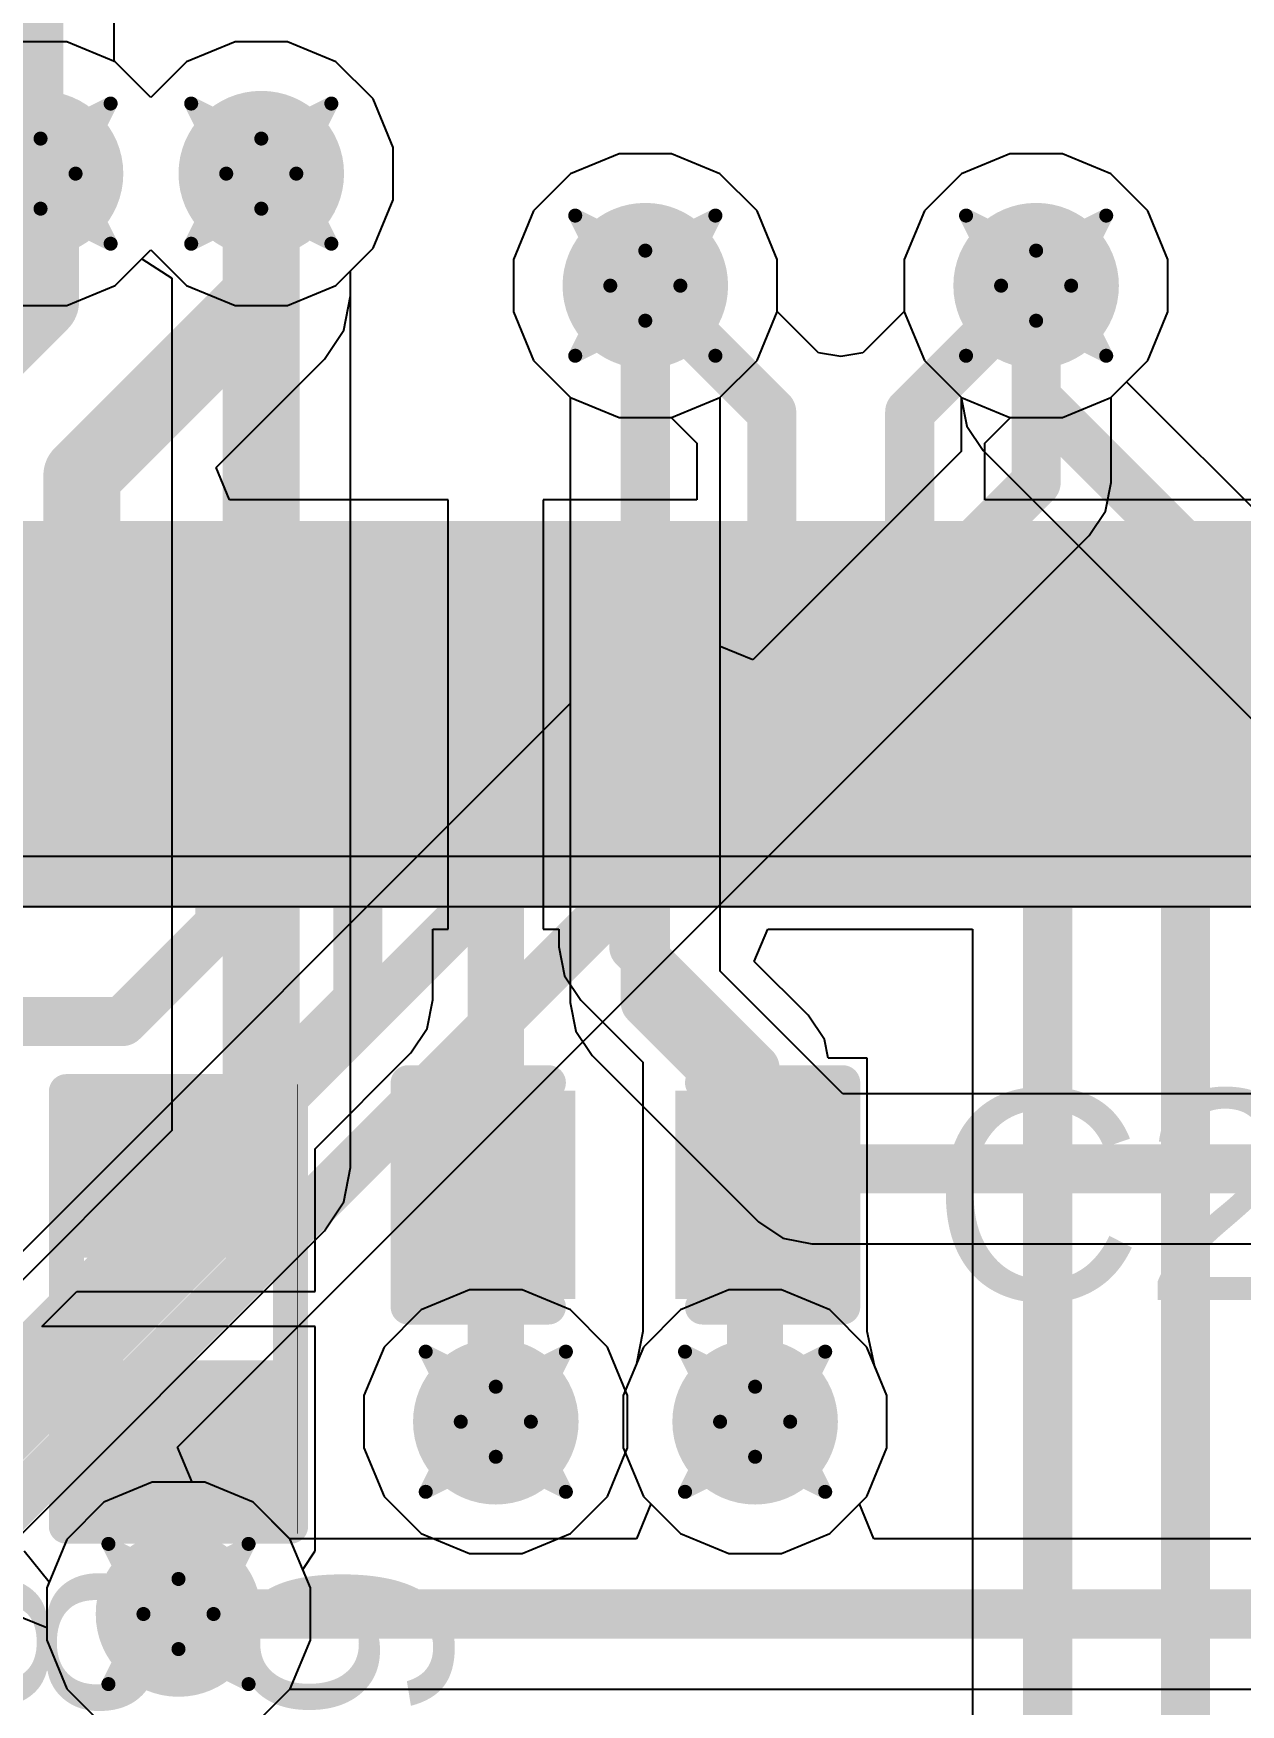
# Model space of a CAD drawing. Header units: inches. Extents: x -3 to 488, y -11 to 93.
# Drawn here: x 99.86 to 104.24, y 9.99 to 16.05 of the extents above; entities that cross this region are included whole.
import ezdxf

# ---------------------------------------------------------------- set-up
doc = ezdxf.new("R2010")
doc.units = ezdxf.units.IN
for name, color, linetype in [('Bottom Layer', 5, 'Continuous'), ('Drill Drawing', 1, 'Continuous'), ('Layer 1', 16, 'Continuous'), ('Layer 2', 76, 'Continuous'), ('Top Layer', 1, 'Continuous'), ('Top Overlay', 2, 'Continuous'), ('Top Paste', 8, 'Continuous'), ('Top Solder', 216, 'Continuous'), ('Via Holes', 16, 'Continuous')]:
    doc.layers.add(name, color=color, linetype=linetype)
doc.styles.add('Arial', font='', dxfattribs={"height": 0.2})
doc.styles.get('Arial').set_extended_font_data('Arial')

msp = doc.modelspace()

# ---------------------------------------------------------------- hatches: boundary and pattern name
at = {"layer": 'Bottom Layer'}
h = msp.add_hatch(color=5, dxfattribs=at)
edge = h.paths.add_edge_path()
edge.add_arc((99.8875, 15.5387), 0.3, 0, 360)
h = msp.add_hatch(color=5, dxfattribs=at)
edge = h.paths.add_edge_path()
edge.add_arc((100.6875, 15.5387), 0.3, 0, 360)
h = msp.add_hatch(color=5, dxfattribs=at)
edge = h.paths.add_edge_path()
edge.add_arc((102.0793, 15.1327), 0.3, 0, 360)
h = msp.add_hatch(color=5, dxfattribs=at)
edge = h.paths.add_edge_path()
edge.add_arc((103.4957, 15.1327), 0.3, 0, 360)
h = msp.add_hatch(color=5, dxfattribs=at)
edge = h.paths.add_edge_path()
edge.add_arc((101.5375, 11.0154), 0.3, 0, 360)
h = msp.add_hatch(color=5, dxfattribs=at)
edge = h.paths.add_edge_path()
edge.add_arc((102.4773, 11.0154), 0.3, 0, 360)
h = msp.add_hatch(color=5, dxfattribs=at)
edge = h.paths.add_edge_path()
edge.add_arc((100.3875, 10.3186), 0.3, 0, 360)
at = {"layer": 'Layer 1'}
h = msp.add_hatch(color=16, dxfattribs=at)
edge = h.paths.add_edge_path()
edge.add_arc((99.8875, 15.5387), 0.3, 0, 360)
h = msp.add_hatch(color=16, dxfattribs=at)
edge = h.paths.add_edge_path()
edge.add_arc((100.6875, 15.5387), 0.3, 0, 360)
h = msp.add_hatch(color=16, dxfattribs=at)
edge = h.paths.add_edge_path()
edge.add_arc((102.0793, 15.1327), 0.3, 0, 360)
h = msp.add_hatch(color=16, dxfattribs=at)
edge = h.paths.add_edge_path()
edge.add_arc((103.4957, 15.1327), 0.3, 0, 360)
h = msp.add_hatch(color=16, dxfattribs=at)
edge = h.paths.add_edge_path()
edge.add_arc((101.5375, 11.0154), 0.3, 0, 360)
h = msp.add_hatch(color=16, dxfattribs=at)
edge = h.paths.add_edge_path()
edge.add_arc((102.4773, 11.0154), 0.3, 0, 360)
h = msp.add_hatch(color=16, dxfattribs=at)
edge = h.paths.add_edge_path()
edge.add_arc((100.3875, 10.3186), 0.3, 0, 360)
at = {"layer": 'Layer 2'}
h = msp.add_hatch(color=76, dxfattribs=at)
edge = h.paths.add_edge_path()
edge.add_arc((99.8875, 15.5387), 0.3, 0, 360)
h = msp.add_hatch(color=76, dxfattribs=at)
edge = h.paths.add_edge_path()
edge.add_arc((100.6875, 15.5387), 0.3, 0, 360)
h = msp.add_hatch(color=76, dxfattribs=at)
edge = h.paths.add_edge_path()
edge.add_arc((102.0793, 15.1327), 0.3, 0, 360)
h = msp.add_hatch(color=76, dxfattribs=at)
edge = h.paths.add_edge_path()
edge.add_arc((103.4957, 15.1327), 0.3, 0, 360)
h = msp.add_hatch(color=76, dxfattribs=at)
edge = h.paths.add_edge_path()
edge.add_arc((101.5375, 11.0154), 0.3, 0, 360)
h = msp.add_hatch(color=76, dxfattribs=at)
edge = h.paths.add_edge_path()
edge.add_arc((102.4773, 11.0154), 0.3, 0, 360)
h = msp.add_hatch(color=76, dxfattribs=at)
edge = h.paths.add_edge_path()
edge.add_arc((100.3875, 10.3186), 0.3, 0, 360)
at = {"layer": 'Top Layer'}
h = msp.add_hatch(color=1, dxfattribs=at)
edge = h.paths.add_edge_path()
edge.add_arc((99.8875, 15.5387), 0.3, 0, 360)
h = msp.add_hatch(color=1, dxfattribs=at)
edge = h.paths.add_edge_path()
edge.add_arc((100.6875, 15.5387), 0.3, 0, 360)
h = msp.add_hatch(color=1, dxfattribs=at)
edge = h.paths.add_edge_path()
edge.add_arc((102.0793, 15.1327), 0.3, 0, 360)
h = msp.add_hatch(color=1, dxfattribs=at)
edge = h.paths.add_edge_path()
edge.add_arc((103.4957, 15.1327), 0.3, 0, 360)
for points in [[(99.8875, 12.9788), (99.8875, 14.1788), (100.1875, 14.1788), (100.1875, 12.9788)], [(100.3875, 12.9788), (100.3875, 14.1788), (100.6875, 14.1788), (100.6875, 12.9788)], [(100.8875, 12.9788), (100.8875, 14.1788), (101.1875, 14.1788), (101.1875, 12.9788)], [(101.3875, 12.9788), (101.3875, 14.1788), (101.6875, 14.1788), (101.6875, 12.9788)], [(101.8875, 12.9788), (101.8875, 14.1788), (102.1875, 14.1788), (102.1875, 12.9788)], [(102.3875, 12.9788), (102.3875, 14.1788), (102.6875, 14.1788), (102.6875, 12.9788)], [(102.8875, 12.9788), (102.8875, 14.1788), (103.1875, 14.1788), (103.1875, 12.9788)], [(103.3875, 12.9788), (103.3875, 14.1788), (103.6875, 14.1788), (103.6875, 12.9788)], [(103.8875, 12.9788), (103.8875, 14.1788), (104.1875, 14.1788), (104.1875, 12.9788)], [(100.705, 11.6656), (100.07, 11.6656), (100.07, 12.1228), (100.705, 12.1228)], [(101.3089, 11.5201), (101.3089, 12.1551), (101.7661, 12.1551), (101.7661, 11.5201)], [(102.2487, 11.5201), (102.2487, 12.1551), (102.7059, 12.1551), (102.7059, 11.5201)], [(100.705, 10.7258), (100.07, 10.7258), (100.07, 11.183), (100.705, 11.183)]]:
    msp.add_hatch(color=1, dxfattribs=at).paths.add_polyline_path(points)
h = msp.add_hatch(color=1, dxfattribs=at)
edge = h.paths.add_edge_path()
edge.add_arc((101.5375, 11.0154), 0.3, 0, 360)
h = msp.add_hatch(color=1, dxfattribs=at)
edge = h.paths.add_edge_path()
edge.add_arc((102.4773, 11.0154), 0.3, 0, 360)
h = msp.add_hatch(color=1, dxfattribs=at)
edge = h.paths.add_edge_path()
edge.add_arc((100.3875, 10.3186), 0.3, 0, 360)
at = {"layer": 'Top Paste'}
for points in [[(99.8875, 12.9788), (99.8875, 14.1788), (100.1875, 14.1788), (100.1875, 12.9788)], [(100.3875, 12.9788), (100.3875, 14.1788), (100.6875, 14.1788), (100.6875, 12.9788)], [(100.8875, 12.9788), (100.8875, 14.1788), (101.1875, 14.1788), (101.1875, 12.9788)], [(101.3875, 12.9788), (101.3875, 14.1788), (101.6875, 14.1788), (101.6875, 12.9788)], [(101.8875, 12.9788), (101.8875, 14.1788), (102.1875, 14.1788), (102.1875, 12.9788)], [(102.3875, 12.9788), (102.3875, 14.1788), (102.6875, 14.1788), (102.6875, 12.9788)], [(102.8875, 12.9788), (102.8875, 14.1788), (103.1875, 14.1788), (103.1875, 12.9788)], [(103.3875, 12.9788), (103.3875, 14.1788), (103.6875, 14.1788), (103.6875, 12.9788)], [(103.8875, 12.9788), (103.8875, 14.1788), (104.1875, 14.1788), (104.1875, 12.9788)], [(100.705, 11.6656), (100.07, 11.6656), (100.07, 12.1228), (100.705, 12.1228)], [(101.3089, 11.5201), (101.3089, 12.1551), (101.7661, 12.1551), (101.7661, 11.5201)], [(102.2487, 11.5201), (102.2487, 12.1551), (102.7059, 12.1551), (102.7059, 11.5201)], [(100.705, 10.7258), (100.07, 10.7258), (100.07, 11.183), (100.705, 11.183)]]:
    msp.add_hatch(color=8, dxfattribs=at).paths.add_polyline_path(points)
at = {"layer": 'Top Solder'}
for points in [[(99.7859, 12.8772), (99.7859, 14.2804), (100.2891, 14.2804), (100.2891, 12.8772)], [(100.2859, 12.8772), (100.2859, 14.2804), (100.7891, 14.2804), (100.7891, 12.8772)], [(100.7859, 12.8772), (100.7859, 14.2804), (101.2891, 14.2804), (101.2891, 12.8772)], [(101.2859, 12.8772), (101.2859, 14.2804), (101.7891, 14.2804), (101.7891, 12.8772)], [(101.7859, 12.8772), (101.7859, 14.2804), (102.2891, 14.2804), (102.2891, 12.8772)], [(102.2859, 12.8772), (102.2859, 14.2804), (102.7891, 14.2804), (102.7891, 12.8772)], [(102.7859, 12.8772), (102.7859, 14.2804), (103.2891, 14.2804), (103.2891, 12.8772)], [(103.2859, 12.8772), (103.2859, 14.2804), (103.7891, 14.2804), (103.7891, 12.8772)], [(103.7859, 12.8772), (103.7859, 14.2804), (104.2891, 14.2804), (104.2891, 12.8772)], [(100.76, 11.6106), (100.015, 11.6106), (100.015, 12.1778), (100.76, 12.1778)], [(101.2489, 11.4601), (101.2489, 12.2151), (101.8261, 12.2151), (101.8261, 11.4601)], [(102.1887, 11.4601), (102.1887, 12.2151), (102.7659, 12.2151), (102.7659, 11.4601)], [(100.76, 10.6708), (100.015, 10.6708), (100.015, 11.238), (100.76, 11.238)]]:
    msp.add_hatch(color=216, dxfattribs=at).paths.add_polyline_path(points)
at = {"layer": 'Via Holes'}
h = msp.add_hatch(color=7, dxfattribs=at)
edge = h.paths.add_edge_path()
edge.add_arc((99.8875, 15.5387), 0.15, 0, 360)
h = msp.add_hatch(color=7, dxfattribs=at)
edge = h.paths.add_edge_path()
edge.add_arc((100.6875, 15.5387), 0.15, 0, 360)
h = msp.add_hatch(color=7, dxfattribs=at)
edge = h.paths.add_edge_path()
edge.add_arc((102.0793, 15.1327), 0.15, 0, 360)
h = msp.add_hatch(color=7, dxfattribs=at)
edge = h.paths.add_edge_path()
edge.add_arc((103.4957, 15.1327), 0.15, 0, 360)
h = msp.add_hatch(color=7, dxfattribs=at)
edge = h.paths.add_edge_path()
edge.add_arc((101.5375, 11.0154), 0.15, 0, 360)
h = msp.add_hatch(color=7, dxfattribs=at)
edge = h.paths.add_edge_path()
edge.add_arc((102.4773, 11.0154), 0.15, 0, 360)
h = msp.add_hatch(color=7, dxfattribs=at)
edge = h.paths.add_edge_path()
edge.add_arc((100.3875, 10.3186), 0.15, 0, 360)

# ---------------------------------------------------------------- linework, layer by layer
at = {"layer": 'Bottom Layer'}
for p, q in [((99.9825, 16.0165), (99.7925, 16.0165)), ((100.1582, 15.9438), (99.9825, 16.0165)), ((100.5925, 16.0165), (100.4168, 15.9438)), ((100.7825, 16.0165), (100.5925, 16.0165)), ((100.9581, 15.9438), (100.7825, 16.0165)), ((100.2875, 15.8144), (100.1582, 15.9438)), ((100.4168, 15.9438), (100.2875, 15.8144)), ((101.0926, 15.8094), (100.9581, 15.9438)), ((101.1653, 15.6337), (101.0926, 15.8094)), ((101.1653, 15.4437), (101.1653, 15.6337)), ((101.9842, 15.6105), (101.8086, 15.5378)), ((102.1743, 15.6105), (101.9842, 15.6105)), ((102.3499, 15.5378), (102.1743, 15.6105)), ((103.4007, 15.6105), (103.2251, 15.5378)), ((103.5908, 15.6105), (103.4007, 15.6105)), ((103.7664, 15.5378), (103.5908, 15.6105)), ((101.8086, 15.5378), (101.6742, 15.4034)), ((102.4843, 15.4034), (102.3499, 15.5378)), ((103.2251, 15.5378), (103.0907, 15.4034)), ((103.9008, 15.4034), (103.7664, 15.5378)), ((101.0926, 15.2681), (101.1653, 15.4437)), ((101.6742, 15.4034), (101.6015, 15.2278)), ((102.5571, 15.2278), (102.4843, 15.4034)), ((103.0907, 15.4034), (103.0179, 15.2278)), ((103.9735, 15.2278), (103.9008, 15.4034)), ((101.0112, 15.1867), (101.0926, 15.2681)), ((100.1582, 15.1337), (100.2548, 15.2303)), ((100.2548, 15.2303), (100.3638, 15.1597)), ((101.6015, 15.2278), (101.6015, 15.0377)), ((102.5571, 15.0377), (102.5571, 15.2278)), ((103.0179, 15.2278), (103.0179, 15.0377)), ((103.9735, 15.0377), (103.9735, 15.2278)), ((100.3638, 15.1597), (100.3638, 12.0708)), ((101.0112, 11.9368), (101.0112, 15.1867)), ((99.9825, 15.0609), (100.1582, 15.1337)), ((99.7925, 15.0609), (99.9825, 15.0609)), ((101.6015, 15.0377), (101.6742, 14.8621)), ((102.4843, 14.8621), (102.5571, 15.0377)), ((103.0179, 15.0377), (103.0907, 14.8621)), ((103.9008, 14.8621), (103.9735, 15.0377)), ((101.6742, 14.8621), (101.8073, 14.7289)), ((102.3512, 14.7289), (102.4843, 14.8621)), ((103.0907, 14.8621), (103.2238, 14.7289)), ((103.8232, 14.7844), (103.9008, 14.8621)), ((106.4034, 12.2042), (103.8232, 14.7844)), ((101.8073, 14.7289), (101.8073, 12.5354)), ((102.3512, 12.6481), (102.3512, 14.7289)), ((103.2238, 14.7289), (103.2238, 14.7273)), ((103.2238, 14.7273), (103.2445, 14.6233)), ((103.2445, 14.6233), (103.3034, 14.5351)), ((103.3034, 14.5351), (105.311, 12.5274)), ((102.795, 12.2042), (102.3512, 12.6481)), ((101.8073, 12.5354), (101.828, 12.4314)), ((101.828, 12.4314), (101.887, 12.3432)), ((101.887, 12.3432), (102.4901, 11.74)), ((105.0029, 12.2042), (102.795, 12.2042)), ((100.3638, 12.0708), (99.2207, 10.9278)), ((100.9866, 11.8129), (101.0112, 11.9368)), ((100.9164, 11.7078), (100.9866, 11.8129)), ((99.2883, 10.0798), (100.9164, 11.7078)), ((102.4901, 11.74), (102.5783, 11.6811)), ((102.5783, 11.6811), (102.6824, 11.6604)), ((102.6824, 11.6604), (105.0029, 11.6604)), ((102.3823, 11.4932), (102.2066, 11.4205)), ((102.5723, 11.4932), (102.3823, 11.4932)), ((102.748, 11.4205), (102.5723, 11.4932)), ((102.2066, 11.4205), (102.0722, 11.2861)), ((102.8824, 11.2861), (102.748, 11.4205)), ((102.0722, 11.2861), (101.9995, 11.1105)), ((102.9551, 11.1105), (102.8824, 11.2861)), ((101.9995, 11.1105), (101.9995, 10.9204)), ((102.9551, 10.9204), (102.9551, 11.1105)), ((101.9995, 10.9204), (102.0722, 10.7448)), ((102.8824, 10.7448), (102.9551, 10.9204)), ((100.2925, 10.7964), (100.1168, 10.7237)), ((100.4825, 10.7964), (100.2925, 10.7964)), ((100.6582, 10.7237), (100.4825, 10.7964)), ((100.1168, 10.7237), (99.9824, 10.5892)), ((100.7926, 10.5892), (100.6582, 10.7237)), ((102.0722, 10.7448), (102.2066, 10.6104)), ((102.748, 10.6104), (102.8824, 10.7448)), ((102.2066, 10.6104), (102.3823, 10.5376)), ((102.5723, 10.5376), (102.748, 10.6104)), ((99.9824, 10.5892), (99.9097, 10.4136)), ((100.8653, 10.4136), (100.7926, 10.5892)), ((102.3823, 10.5376), (102.5723, 10.5376)), ((99.9097, 10.4136), (99.9097, 10.2236)), ((100.8653, 10.2236), (100.8653, 10.4136)), ((99.9097, 10.2236), (99.9824, 10.0479)), ((100.7926, 10.0479), (100.8653, 10.2236)), ((99.9824, 10.0479), (100.1168, 9.9135)), ((100.6582, 9.9135), (100.7926, 10.0479))]:
    msp.add_line(p, q, dxfattribs=at)
for points, const_width in [([(100.6875, 11.9368), (100.6875, 15.5387)], 0.2794), ([(102.0793, 12.5354), (102.0793, 15.1327)], 0.1778), ([(103.4957, 14.7273), (103.4957, 15.1327)], 0.1778), ([(103.4957, 14.7273), (106.2907, 11.9323)], 0.1778), ([(102.0793, 12.5354), (102.6824, 11.9323)], 0.1778), ([(99.0594, 10.3087), (100.6875, 11.9368)], 0.2794), ([(102.6824, 11.9323), (105.4067, 11.9323)], 0.1778)]:
    msp.add_lwpolyline(points, dxfattribs=dict(at, const_width=const_width))
for points, const_width in [([(100.6176, 15.5387, 1), (100.7573, 15.5387, 1)], 0.1397), ([(102.0348, 15.1327, 1), (102.1237, 15.1327, 1)], 0.0889), ([(103.4513, 15.1327, 1), (103.5402, 15.1327, 1)], 0.0889), ([(103.4513, 14.7273, 1), (103.5402, 14.7273, 1)], 0.0889), ([(103.4513, 14.7273, 1), (103.5402, 14.7273, 1)], 0.0889), ([(102.0348, 12.5354, 1), (102.1237, 12.5354, 1)], 0.0889), ([(102.0348, 12.5354, 1), (102.1237, 12.5354, 1)], 0.0889), ([(100.6176, 11.9368, 1), (100.7573, 11.9368, 1)], 0.1397), ([(100.6176, 11.9368, 1), (100.7573, 11.9368, 1)], 0.1397), ([(102.6379, 11.9323, 1), (102.7268, 11.9323, 1)], 0.0889), ([(102.6379, 11.9323, 1), (102.7268, 11.9323, 1)], 0.0889)]:
    msp.add_lwpolyline(points, format="xyb", close=True, dxfattribs=dict(at, const_width=const_width))
at = {"layer": 'Drill Drawing', "const_width": 0.0508}
for points in [[(99.6335, 15.7927), (99.8875, 15.6657)], [(99.8875, 15.6657), (100.1415, 15.7927)], [(100.0145, 15.5387), (100.1415, 15.7927)], [(100.4335, 15.7927), (100.6875, 15.6657)], [(100.4335, 15.7927), (100.5605, 15.5387)], [(100.6875, 15.6657), (100.9415, 15.7927)], [(100.8145, 15.5387), (100.9415, 15.7927)], [(100.0145, 15.5387), (100.1415, 15.2847)], [(100.4335, 15.2847), (100.5605, 15.5387)], [(100.8145, 15.5387), (100.9415, 15.2847)], [(99.6335, 15.2847), (99.8875, 15.4117)], [(99.8875, 15.4117), (100.1415, 15.2847)], [(100.4335, 15.2847), (100.6875, 15.4117)], [(100.6875, 15.4117), (100.9415, 15.2847)], [(101.8253, 15.3867), (102.0793, 15.2597)], [(101.8253, 15.3867), (101.9523, 15.1327)], [(102.0793, 15.2597), (102.3333, 15.3867)], [(102.2063, 15.1327), (102.3333, 15.3867)], [(103.2417, 15.3867), (103.4957, 15.2597)], [(103.2417, 15.3867), (103.3687, 15.1327)], [(103.4957, 15.2597), (103.7497, 15.3867)], [(103.6227, 15.1327), (103.7497, 15.3867)], [(101.8253, 14.8787), (101.9523, 15.1327)], [(102.2063, 15.1327), (102.3333, 14.8787)], [(103.2417, 14.8787), (103.3687, 15.1327)], [(103.6227, 15.1327), (103.7497, 14.8787)], [(101.8253, 14.8787), (102.0793, 15.0057)], [(102.0793, 15.0057), (102.3333, 14.8787)], [(103.2417, 14.8787), (103.4957, 15.0057)], [(103.4957, 15.0057), (103.7497, 14.8787)], [(101.2835, 11.2694), (101.5375, 11.1424)], [(101.2835, 11.2694), (101.4105, 11.0154)], [(101.5375, 11.1424), (101.7915, 11.2694)], [(101.6645, 11.0154), (101.7915, 11.2694)], [(102.2233, 11.2694), (102.4773, 11.1424)], [(102.2233, 11.2694), (102.3503, 11.0154)], [(102.4773, 11.1424), (102.7313, 11.2694)], [(102.6043, 11.0154), (102.7313, 11.2694)], [(101.2835, 10.7614), (101.4105, 11.0154)], [(101.6645, 11.0154), (101.7915, 10.7614)], [(102.2233, 10.7614), (102.3503, 11.0154)], [(102.6043, 11.0154), (102.7313, 10.7614)], [(101.2835, 10.7614), (101.5375, 10.8884)], [(101.5375, 10.8884), (101.7915, 10.7614)], [(102.2233, 10.7614), (102.4773, 10.8884)], [(102.4773, 10.8884), (102.7313, 10.7614)], [(100.1335, 10.5726), (100.3875, 10.4456)], [(100.1335, 10.5726), (100.2605, 10.3186)], [(100.3875, 10.4456), (100.6415, 10.5726)], [(100.5145, 10.3186), (100.6415, 10.5726)], [(100.1335, 10.0646), (100.2605, 10.3186)], [(100.5145, 10.3186), (100.6415, 10.0646)], [(100.1335, 10.0646), (100.3875, 10.1916)], [(100.3875, 10.1916), (100.6415, 10.0646)]]:
    msp.add_lwpolyline(points, dxfattribs=at)
at = {"layer": 'Drill Drawing', "const_width": 0.0254}
for points in [[(100.1288, 15.7927, 1), (100.1542, 15.7927, 1)], [(100.1288, 15.7927, 1), (100.1542, 15.7927, 1)], [(100.4208, 15.7927, 1), (100.4462, 15.7927, 1)], [(100.4208, 15.7927, 1), (100.4462, 15.7927, 1)], [(100.9288, 15.7927, 1), (100.9542, 15.7927, 1)], [(100.9288, 15.7927, 1), (100.9542, 15.7927, 1)], [(99.8748, 15.6657, 1), (99.9002, 15.6657, 1)], [(99.8748, 15.6657, 1), (99.9002, 15.6657, 1)], [(100.6748, 15.6657, 1), (100.7002, 15.6657, 1)], [(100.6748, 15.6657, 1), (100.7002, 15.6657, 1)], [(100.0018, 15.5387, 1), (100.0272, 15.5387, 1)], [(100.0018, 15.5387, 1), (100.0272, 15.5387, 1)], [(100.5478, 15.5387, 1), (100.5732, 15.5387, 1)], [(100.5478, 15.5387, 1), (100.5732, 15.5387, 1)], [(100.8018, 15.5387, 1), (100.8272, 15.5387, 1)], [(100.8018, 15.5387, 1), (100.8272, 15.5387, 1)], [(99.8748, 15.4117, 1), (99.9002, 15.4117, 1)], [(99.8748, 15.4117, 1), (99.9002, 15.4117, 1)], [(100.6748, 15.4117, 1), (100.7002, 15.4117, 1)], [(100.6748, 15.4117, 1), (100.7002, 15.4117, 1)], [(101.8126, 15.3867, 1), (101.838, 15.3867, 1)], [(101.8126, 15.3867, 1), (101.838, 15.3867, 1)], [(102.3206, 15.3867, 1), (102.346, 15.3867, 1)], [(102.3206, 15.3867, 1), (102.346, 15.3867, 1)], [(103.229, 15.3867, 1), (103.2544, 15.3867, 1)], [(103.229, 15.3867, 1), (103.2544, 15.3867, 1)], [(103.737, 15.3867, 1), (103.7624, 15.3867, 1)], [(103.737, 15.3867, 1), (103.7624, 15.3867, 1)], [(100.1288, 15.2847, 1), (100.1542, 15.2847, 1)], [(100.1288, 15.2847, 1), (100.1542, 15.2847, 1)], [(100.4208, 15.2847, 1), (100.4462, 15.2847, 1)], [(100.4208, 15.2847, 1), (100.4462, 15.2847, 1)], [(100.9288, 15.2847, 1), (100.9542, 15.2847, 1)], [(100.9288, 15.2847, 1), (100.9542, 15.2847, 1)], [(102.0666, 15.2597, 1), (102.092, 15.2597, 1)], [(102.0666, 15.2597, 1), (102.092, 15.2597, 1)], [(103.483, 15.2597, 1), (103.5084, 15.2597, 1)], [(103.483, 15.2597, 1), (103.5084, 15.2597, 1)], [(101.9396, 15.1327, 1), (101.965, 15.1327, 1)], [(101.9396, 15.1327, 1), (101.965, 15.1327, 1)], [(102.1936, 15.1327, 1), (102.219, 15.1327, 1)], [(102.1936, 15.1327, 1), (102.219, 15.1327, 1)], [(103.356, 15.1327, 1), (103.3814, 15.1327, 1)], [(103.356, 15.1327, 1), (103.3814, 15.1327, 1)], [(103.61, 15.1327, 1), (103.6354, 15.1327, 1)], [(103.61, 15.1327, 1), (103.6354, 15.1327, 1)], [(102.0666, 15.0057, 1), (102.092, 15.0057, 1)], [(102.0666, 15.0057, 1), (102.092, 15.0057, 1)], [(103.483, 15.0057, 1), (103.5084, 15.0057, 1)], [(103.483, 15.0057, 1), (103.5084, 15.0057, 1)], [(101.8126, 14.8787, 1), (101.838, 14.8787, 1)], [(101.8126, 14.8787, 1), (101.838, 14.8787, 1)], [(102.3206, 14.8787, 1), (102.346, 14.8787, 1)], [(102.3206, 14.8787, 1), (102.346, 14.8787, 1)], [(103.229, 14.8787, 1), (103.2544, 14.8787, 1)], [(103.229, 14.8787, 1), (103.2544, 14.8787, 1)], [(103.737, 14.8787, 1), (103.7624, 14.8787, 1)], [(103.737, 14.8787, 1), (103.7624, 14.8787, 1)], [(101.2708, 11.2694, 1), (101.2962, 11.2694, 1)], [(101.2708, 11.2694, 1), (101.2962, 11.2694, 1)], [(101.7788, 11.2694, 1), (101.8042, 11.2694, 1)], [(101.7788, 11.2694, 1), (101.8042, 11.2694, 1)], [(102.2106, 11.2694, 1), (102.236, 11.2694, 1)], [(102.2106, 11.2694, 1), (102.236, 11.2694, 1)], [(102.7186, 11.2694, 1), (102.744, 11.2694, 1)], [(102.7186, 11.2694, 1), (102.744, 11.2694, 1)], [(101.5248, 11.1424, 1), (101.5502, 11.1424, 1)], [(101.5248, 11.1424, 1), (101.5502, 11.1424, 1)], [(102.4646, 11.1424, 1), (102.49, 11.1424, 1)], [(102.4646, 11.1424, 1), (102.49, 11.1424, 1)], [(101.3978, 11.0154, 1), (101.4232, 11.0154, 1)], [(101.3978, 11.0154, 1), (101.4232, 11.0154, 1)], [(101.6518, 11.0154, 1), (101.6772, 11.0154, 1)], [(101.6518, 11.0154, 1), (101.6772, 11.0154, 1)], [(102.3376, 11.0154, 1), (102.363, 11.0154, 1)], [(102.3376, 11.0154, 1), (102.363, 11.0154, 1)], [(102.5916, 11.0154, 1), (102.617, 11.0154, 1)], [(102.5916, 11.0154, 1), (102.617, 11.0154, 1)], [(101.5248, 10.8884, 1), (101.5502, 10.8884, 1)], [(101.5248, 10.8884, 1), (101.5502, 10.8884, 1)], [(102.4646, 10.8884, 1), (102.49, 10.8884, 1)], [(102.4646, 10.8884, 1), (102.49, 10.8884, 1)], [(101.2708, 10.7614, 1), (101.2962, 10.7614, 1)], [(101.2708, 10.7614, 1), (101.2962, 10.7614, 1)], [(101.7788, 10.7614, 1), (101.8042, 10.7614, 1)], [(101.7788, 10.7614, 1), (101.8042, 10.7614, 1)], [(102.2106, 10.7614, 1), (102.236, 10.7614, 1)], [(102.2106, 10.7614, 1), (102.236, 10.7614, 1)], [(102.7186, 10.7614, 1), (102.744, 10.7614, 1)], [(102.7186, 10.7614, 1), (102.744, 10.7614, 1)], [(100.1208, 10.5726, 1), (100.1462, 10.5726, 1)], [(100.1208, 10.5726, 1), (100.1462, 10.5726, 1)], [(100.6288, 10.5726, 1), (100.6542, 10.5726, 1)], [(100.6288, 10.5726, 1), (100.6542, 10.5726, 1)], [(100.3748, 10.4456, 1), (100.4002, 10.4456, 1)], [(100.3748, 10.4456, 1), (100.4002, 10.4456, 1)], [(100.2478, 10.3186, 1), (100.2732, 10.3186, 1)], [(100.2478, 10.3186, 1), (100.2732, 10.3186, 1)], [(100.5018, 10.3186, 1), (100.5272, 10.3186, 1)], [(100.5018, 10.3186, 1), (100.5272, 10.3186, 1)], [(100.3748, 10.1916, 1), (100.4002, 10.1916, 1)], [(100.3748, 10.1916, 1), (100.4002, 10.1916, 1)], [(100.1208, 10.0646, 1), (100.1462, 10.0646, 1)], [(100.1208, 10.0646, 1), (100.1462, 10.0646, 1)], [(100.6288, 10.0646, 1), (100.6542, 10.0646, 1)], [(100.6288, 10.0646, 1), (100.6542, 10.0646, 1)]]:
    msp.add_lwpolyline(points, format="xyb", close=True, dxfattribs=at)
at = {"layer": 'Layer 1'}
for p, q in [((99.9825, 16.0165), (99.7925, 16.0165)), ((100.1582, 15.9438), (99.9825, 16.0165)), ((100.5925, 16.0165), (100.4168, 15.9438)), ((100.7825, 16.0165), (100.5925, 16.0165)), ((100.9581, 15.9438), (100.7825, 16.0165)), ((100.2875, 15.8144), (100.1582, 15.9438)), ((100.4168, 15.9438), (100.2875, 15.8144)), ((101.0926, 15.8094), (100.9581, 15.9438)), ((101.1653, 15.6337), (101.0926, 15.8094)), ((101.1653, 15.4437), (101.1653, 15.6337)), ((101.9842, 15.6105), (101.8086, 15.5378)), ((102.1743, 15.6105), (101.9842, 15.6105)), ((102.3499, 15.5378), (102.1743, 15.6105)), ((103.4007, 15.6105), (103.2251, 15.5378)), ((103.5908, 15.6105), (103.4007, 15.6105)), ((103.7664, 15.5378), (103.5908, 15.6105)), ((101.8086, 15.5378), (101.6742, 15.4034)), ((102.4843, 15.4034), (102.3499, 15.5378)), ((103.2251, 15.5378), (103.0907, 15.4034)), ((103.9008, 15.4034), (103.7664, 15.5378)), ((101.0926, 15.2681), (101.1653, 15.4437)), ((101.6742, 15.4034), (101.6015, 15.2278)), ((102.5571, 15.2278), (102.4843, 15.4034)), ((103.0907, 15.4034), (103.0179, 15.2278)), ((103.9735, 15.2278), (103.9008, 15.4034)), ((100.1582, 15.1337), (100.2875, 15.263)), ((100.2875, 15.263), (100.4168, 15.1337)), ((100.9581, 15.1337), (101.0926, 15.2681)), ((101.6015, 15.2278), (101.6015, 15.0377)), ((102.5571, 15.0377), (102.5571, 15.2278)), ((103.0179, 15.2278), (103.0179, 15.0377)), ((103.9735, 15.0377), (103.9735, 15.2278)), ((99.9825, 15.0609), (100.1582, 15.1337)), ((100.4168, 15.1337), (100.5925, 15.0609)), ((100.7825, 15.0609), (100.9581, 15.1337)), ((99.7925, 15.0609), (99.9825, 15.0609)), ((100.5925, 15.0609), (100.7825, 15.0609)), ((101.6015, 15.0377), (101.6742, 14.8621)), ((102.4843, 14.8621), (102.5571, 15.0377)), ((103.0179, 15.0377), (103.0907, 14.8621)), ((103.9008, 14.8621), (103.9735, 15.0377)), ((101.6742, 14.8621), (101.8073, 14.7289)), ((102.3512, 14.7289), (102.4843, 14.8621)), ((103.0907, 14.8621), (103.2238, 14.7289)), ((103.7676, 14.7289), (103.9008, 14.8621)), ((101.8073, 14.7289), (101.8073, 13.6185)), ((102.3512, 13.8254), (102.3512, 14.7289)), ((103.2238, 14.7289), (103.2238, 14.532)), ((103.7676, 14.4194), (103.7676, 14.7289)), ((103.2238, 14.532), (102.4685, 13.7768)), ((103.747, 14.3153), (103.7676, 14.4194)), ((103.688, 14.2271), (103.747, 14.3153)), ((100.3843, 10.9234), (103.688, 14.2271)), ((103.688, 14.2271), (103.688, 14.2271)), ((102.4685, 13.7768), (102.3512, 13.8254)), ((101.8073, 13.6185), (99.2106, 11.0217)), ((102.3823, 11.4932), (102.2066, 11.4205)), ((102.5723, 11.4932), (102.3823, 11.4932)), ((102.748, 11.4205), (102.5723, 11.4932)), ((102.2066, 11.4205), (102.0722, 11.2861)), ((102.8824, 11.2861), (102.748, 11.4205)), ((102.0722, 11.2861), (101.9995, 11.1105)), ((102.9551, 11.1105), (102.8824, 11.2861)), ((101.9995, 11.1105), (101.9995, 10.9204)), ((102.9551, 10.9204), (102.9551, 11.1105)), ((100.4369, 10.7964), (100.3843, 10.9234)), ((101.9995, 10.9204), (102.0722, 10.7448)), ((102.8824, 10.7448), (102.9551, 10.9204)), ((100.4825, 10.7964), (100.4369, 10.7964)), ((100.6582, 10.7237), (100.4825, 10.7964)), ((100.7913, 10.5905), (100.6582, 10.7237)), ((102.0722, 10.7448), (102.0995, 10.7175)), ((102.8551, 10.7175), (102.8824, 10.7448)), ((102.0995, 10.7175), (102.0469, 10.5905)), ((102.9077, 10.5905), (102.8551, 10.7175)), ((102.0469, 10.5905), (100.7913, 10.5905)), ((106.2002, 10.5905), (102.9077, 10.5905)), ((99.7827, 10.3218), (99.9097, 10.2692)), ((99.9097, 10.2692), (99.9097, 10.2236)), ((99.9097, 10.2236), (99.9824, 10.0479)), ((99.9824, 10.0479), (100.1168, 9.9135)), ((100.6582, 9.9135), (100.7913, 10.0467)), ((100.7913, 10.0467), (111.3598, 10.0467))]:
    msp.add_line(p, q, dxfattribs=at)
at = {"layer": 'Layer 1', "const_width": 0.1778}
for points in [[(102.0793, 13.5058), (102.0793, 15.1327)], [(103.4957, 14.4194), (103.4957, 15.1327)], [(97.9487, 8.8724), (103.4957, 14.4194)], [(97.8318, 9.2583), (102.0793, 13.5058)], [(100.3875, 10.3186), (111.3598, 10.3186)]]:
    msp.add_lwpolyline(points, dxfattribs=at)
at = {"layer": 'Layer 1', "const_width": 0.0889}
for points in [[(102.0348, 15.1327, 1), (102.1237, 15.1327, 1)], [(103.4513, 15.1327, 1), (103.5402, 15.1327, 1)], [(103.4513, 14.4194, 1), (103.5402, 14.4194, 1)], [(103.4513, 14.4194, 1), (103.5402, 14.4194, 1)], [(102.0348, 13.5058, 1), (102.1237, 13.5058, 1)], [(102.0348, 13.5058, 1), (102.1237, 13.5058, 1)], [(100.343, 10.3186, 1), (100.4319, 10.3186, 1)]]:
    msp.add_lwpolyline(points, format="xyb", close=True, dxfattribs=at)
at = {"layer": 'Layer 2'}
for p, q in [((100.1543, 15.9454), (100.1543, 19.4161)), ((100.5925, 16.0165), (100.4168, 15.9438)), ((100.7825, 16.0165), (100.5925, 16.0165)), ((100.9581, 15.9438), (100.7825, 16.0165)), ((100.1582, 15.9438), (100.1543, 15.9454)), ((100.2875, 15.8144), (100.1582, 15.9438)), ((100.4168, 15.9438), (100.2875, 15.8144)), ((101.0926, 15.8094), (100.9581, 15.9438)), ((101.1653, 15.6337), (101.0926, 15.8094)), ((101.1653, 15.4437), (101.1653, 15.6337)), ((101.9842, 15.6105), (101.8086, 15.5378)), ((102.1743, 15.6105), (101.9842, 15.6105)), ((102.3499, 15.5378), (102.1743, 15.6105)), ((103.4007, 15.6105), (103.2251, 15.5378)), ((103.5908, 15.6105), (103.4007, 15.6105)), ((103.7664, 15.5378), (103.5908, 15.6105)), ((101.8086, 15.5378), (101.6742, 15.4034)), ((102.4843, 15.4034), (102.3499, 15.5378)), ((103.2251, 15.5378), (103.0907, 15.4034)), ((103.9008, 15.4034), (103.7664, 15.5378)), ((101.0926, 15.2681), (101.1653, 15.4437)), ((101.6742, 15.4034), (101.6015, 15.2278)), ((102.5571, 15.2278), (102.4843, 15.4034)), ((103.0907, 15.4034), (103.0179, 15.2278)), ((103.9735, 15.2278), (103.9008, 15.4034)), ((100.1582, 15.1337), (100.2875, 15.263)), ((100.2875, 15.263), (100.4168, 15.1337)), ((100.9581, 15.1337), (101.0926, 15.2681)), ((101.6015, 15.2278), (101.6015, 15.0377)), ((102.5571, 15.0377), (102.5571, 15.2278)), ((103.0179, 15.2278), (103.0179, 15.0377)), ((103.9735, 15.0377), (103.9735, 15.2278)), ((99.9825, 15.0609), (100.1582, 15.1337)), ((100.4168, 15.1337), (100.5925, 15.0609)), ((100.7825, 15.0609), (100.9581, 15.1337)), ((99.7925, 15.0609), (99.9825, 15.0609)), ((100.5925, 15.0609), (100.7825, 15.0609)), ((101.6015, 15.0377), (101.6742, 14.8621)), ((102.4843, 14.8621), (102.5571, 15.0377)), ((103.0179, 15.0377), (103.0907, 14.8621)), ((103.9008, 14.8621), (103.9735, 15.0377)), ((101.6742, 14.8621), (101.8086, 14.7277)), ((102.3499, 14.7277), (102.4843, 14.8621)), ((103.0907, 14.8621), (103.2251, 14.7277)), ((103.7664, 14.7277), (103.9008, 14.8621)), ((101.8086, 14.7277), (101.9842, 14.6549)), ((102.1743, 14.6549), (102.3499, 14.7277)), ((103.2251, 14.7277), (103.4007, 14.6549)), ((103.5908, 14.6549), (103.7664, 14.7277)), ((101.9842, 14.6549), (102.1743, 14.6549)), ((103.4007, 14.6549), (103.5908, 14.6549)), ((109.447, 13.0645), (98.9001, 13.0645)), ((98.9001, 12.8832), (109.6283, 12.8832)), ((101.4425, 11.4932), (101.2668, 11.4205)), ((101.6325, 11.4932), (101.4425, 11.4932)), ((101.8082, 11.4205), (101.6325, 11.4932)), ((101.2668, 11.4205), (101.1324, 11.2861)), ((101.9426, 11.2861), (101.8082, 11.4205)), ((101.1324, 11.2861), (101.0597, 11.1105)), ((102.0153, 11.1105), (101.9426, 11.2861)), ((101.0597, 11.1105), (101.0597, 10.9204)), ((102.0153, 10.9204), (102.0153, 11.1105)), ((101.0597, 10.9204), (101.1324, 10.7448)), ((101.9426, 10.7448), (102.0153, 10.9204)), ((100.2925, 10.7964), (100.1168, 10.7237)), ((100.4825, 10.7964), (100.2925, 10.7964)), ((100.6582, 10.7237), (100.4825, 10.7964)), ((100.1168, 10.7237), (99.9824, 10.5892)), ((100.7926, 10.5892), (100.6582, 10.7237)), ((101.1324, 10.7448), (101.2668, 10.6104)), ((101.8082, 10.6104), (101.9426, 10.7448)), ((101.2668, 10.6104), (101.4425, 10.5376)), ((101.6325, 10.5376), (101.8082, 10.6104)), ((99.9824, 10.5892), (99.9097, 10.4136)), ((100.8653, 10.4136), (100.7926, 10.5892)), ((101.4425, 10.5376), (101.6325, 10.5376)), ((99.9097, 10.4136), (99.9097, 10.2236)), ((100.8653, 10.2236), (100.8653, 10.4136)), ((99.9097, 10.2236), (99.9824, 10.0479)), ((100.7926, 10.0479), (100.8653, 10.2236)), ((99.9824, 10.0479), (100.1168, 9.9135)), ((100.6582, 9.9135), (100.7926, 10.0479))]:
    msp.add_line(p, q, dxfattribs=at)
at = {"layer": 'Layer 2', "const_width": 0.2515}
msp.add_lwpolyline([(99.8448, 15.5387), (99.8448, 19.4161)], dxfattribs=at)
at = {"layer": 'Layer 2', "const_width": 0.1257}
msp.add_lwpolyline([(99.7819, 15.5387, 1), (99.9076, 15.5387, 1)], format="xyb", close=True, dxfattribs=at)
at = {"layer": 'Top Layer'}
for p, q in [((99.9825, 16.0165), (99.7925, 16.0165)), ((100.1582, 15.9438), (99.9825, 16.0165)), ((100.5925, 16.0165), (100.4168, 15.9438)), ((100.7825, 16.0165), (100.5925, 16.0165)), ((100.9581, 15.9438), (100.7825, 16.0165)), ((100.2875, 15.8144), (100.1582, 15.9438)), ((100.4168, 15.9438), (100.2875, 15.8144)), ((101.0926, 15.8094), (100.9581, 15.9438)), ((101.1653, 15.6337), (101.0926, 15.8094)), ((101.1653, 15.4437), (101.1653, 15.6337)), ((101.9842, 15.6105), (101.8086, 15.5378)), ((102.1743, 15.6105), (101.9842, 15.6105)), ((102.3499, 15.5378), (102.1743, 15.6105)), ((103.4007, 15.6105), (103.2251, 15.5378)), ((103.5908, 15.6105), (103.4007, 15.6105)), ((103.7664, 15.5378), (103.5908, 15.6105)), ((101.8086, 15.5378), (101.6742, 15.4034)), ((102.4843, 15.4034), (102.3499, 15.5378)), ((103.2251, 15.5378), (103.0907, 15.4034)), ((103.9008, 15.4034), (103.7664, 15.5378)), ((101.0926, 15.2681), (101.1653, 15.4437)), ((101.6742, 15.4034), (101.6015, 15.2278)), ((102.5571, 15.2278), (102.4843, 15.4034)), ((103.0907, 15.4034), (103.0179, 15.2278)), ((103.9735, 15.2278), (103.9008, 15.4034)), ((101.0112, 15.1867), (101.0926, 15.2681)), ((101.6015, 15.2278), (101.6015, 15.0377)), ((102.5571, 15.0395), (102.5571, 15.2278)), ((103.0179, 15.2278), (103.0179, 15.0395)), ((103.9735, 15.0377), (103.9735, 15.2278)), ((101.0112, 15.0953), (101.0112, 15.1867)), ((100.9866, 14.9714), (101.0112, 15.0953)), ((101.6015, 15.0377), (101.6742, 14.8621)), ((102.7074, 14.8891), (102.5571, 15.0395)), ((103.0179, 15.0395), (102.8676, 14.8891)), ((103.9008, 14.8621), (103.9735, 15.0377)), ((100.9164, 14.8664), (100.9866, 14.9714)), ((100.524, 14.474), (100.9164, 14.8664)), ((101.6742, 14.8621), (101.8086, 14.7277)), ((102.7875, 14.8761), (102.7074, 14.8891)), ((102.8676, 14.8891), (102.7875, 14.8761)), ((103.7664, 14.7277), (103.9008, 14.8621)), ((101.8086, 14.7277), (101.9842, 14.6549)), ((103.5908, 14.6549), (103.7664, 14.7277)), ((101.9842, 14.6549), (102.1725, 14.6549)), ((102.1725, 14.6549), (102.2656, 14.5619)), ((103.3094, 14.5619), (103.4025, 14.6549)), ((103.4025, 14.6549), (103.5908, 14.6549)), ((102.2656, 14.5619), (102.2656, 14.3566)), ((103.3094, 14.3566), (103.3094, 14.5619)), ((100.5726, 14.3566), (100.524, 14.474)), ((101.3653, 14.3566), (100.5726, 14.3566)), ((101.3653, 12.801), (101.3653, 14.3566)), ((102.2656, 14.3566), (101.7097, 14.3566)), ((101.7097, 14.3566), (101.7097, 12.801)), ((106.3653, 14.3566), (103.3094, 14.3566)), ((101.3094, 12.5442), (101.3094, 12.801)), ((101.3094, 12.801), (101.3653, 12.801)), ((101.7097, 12.801), (101.7656, 12.801)), ((101.7656, 12.801), (101.7656, 12.7361)), ((102.4744, 12.6837), (102.523, 12.801)), ((102.523, 12.801), (103.2656, 12.801)), ((103.2656, 12.801), (103.2656, 6.2786)), ((101.7656, 12.7361), (101.7863, 12.632)), ((102.6696, 12.4885), (102.4744, 12.6837)), ((101.7863, 12.632), (101.8452, 12.5438)), ((101.2887, 12.4402), (101.3094, 12.5442)), ((101.3094, 12.5442), (101.3094, 12.5442)), ((101.8452, 12.5438), (102.0709, 12.3181)), ((102.7285, 12.4003), (102.6696, 12.4885)), ((101.2298, 12.3519), (101.2887, 12.4402)), ((102.7419, 12.3329), (102.7285, 12.4003)), ((100.8828, 12.005), (101.2298, 12.3519)), ((102.0709, 12.3181), (102.0709, 11.3423)), ((102.8837, 12.3329), (102.7419, 12.3329)), ((102.8837, 11.3423), (102.8837, 12.3329)), ((100.8828, 11.4878), (100.8828, 12.005)), ((99.8922, 11.3608), (100.0191, 11.4878)), ((100.0191, 11.4878), (100.8828, 11.4878)), ((99.893, 11.3608), (99.8922, 11.3608)), ((100.0097, 11.3608), (99.893, 11.3608)), ((100.8828, 11.3608), (100.0097, 11.3608)), ((100.8828, 10.548), (100.8828, 11.3608)), ((102.0709, 11.3423), (102.047, 11.2252)), ((102.0709, 11.3423), (102.0709, 11.3423)), ((102.91, 11.2193), (102.8837, 11.3423)), ((102.8837, 11.3423), (102.8837, 11.3423)), ((102.8837, 11.3423), (102.8837, 11.3423)), ((102.047, 11.2252), (101.9995, 11.1105)), ((102.9551, 11.1105), (102.91, 11.2193)), ((101.9995, 11.1105), (101.9995, 10.9204)), ((102.9551, 10.9204), (102.9551, 11.1105)), ((101.9995, 10.9204), (102.0722, 10.7448)), ((102.8824, 10.7448), (102.9551, 10.9204)), ((102.0722, 10.7448), (102.2066, 10.6104)), ((102.748, 10.6104), (102.8824, 10.7448)), ((102.2066, 10.6104), (102.3823, 10.5376)), ((102.5723, 10.5376), (102.748, 10.6104)), ((99.8278, 10.5479), (99.9189, 10.4358)), ((100.8376, 10.4804), (100.8828, 10.548)), ((100.8828, 10.548), (100.8828, 10.548)), ((100.8653, 10.4136), (100.8376, 10.4804)), ((102.3823, 10.5376), (102.5723, 10.5376)), ((99.9189, 10.4358), (99.9097, 10.4136)), ((99.9097, 10.4136), (99.9097, 10.2236)), ((100.8653, 10.2236), (100.8653, 10.4136)), ((99.9097, 10.2236), (99.9824, 10.0479)), ((100.7926, 10.0479), (100.8653, 10.2236)), ((99.9824, 10.0479), (100.1168, 9.9135)), ((100.6582, 9.9135), (100.7926, 10.0479))]:
    msp.add_line(p, q, dxfattribs=at)
for points, const_width in [([(99.8875, 15.0747), (99.8875, 15.5387)], 0.2794), ([(100.6875, 15.0953), (100.6875, 15.5387)], 0.2794), ([(99.5375, 14.7247), (99.8875, 15.0747)], 0.2794), ([(100.0375, 14.4453), (100.6875, 15.0953)], 0.2794), ([(102.0793, 15.1327), (102.5375, 14.6745)], 0.1778), ([(103.0375, 14.6745), (103.4957, 15.1327)], 0.1778), ([(102.5375, 13.5788), (102.5375, 14.6745)], 0.1778), ([(103.0375, 13.5788), (103.0375, 14.6745)], 0.1778), ([(100.0375, 13.5788), (100.0375, 14.4453)], 0.2794), ([(100.5375, 12.8189), (100.5375, 13.5788)], 0.1778), ([(101.0375, 12.5442), (101.0375, 13.5788)], 0.1778), ([(101.5375, 11.8376), (101.5375, 13.5788)], 0.2032), ([(102.0375, 12.7361), (102.0375, 13.5788)], 0.1778), ([(103.5375, 6.1659), (103.5375, 13.5788)], 0.1778), ([(104.0375, 6.1803), (104.0375, 13.5788)], 0.1778), ([(100.1843, 12.4657), (100.5375, 12.8189)], 0.1778), ([(102.0375, 12.7361), (102.4773, 12.2963)], 0.1778), ([(100.3875, 11.8942), (101.0375, 12.5442)], 0.1778), ([(99.6417, 12.4657), (100.1843, 12.4657)], 0.1778), ([(102.4773, 11.8376), (102.4773, 12.2963)], 0.1778), ([(101.5375, 11.0154), (101.5375, 11.8376)], 0.2032), ([(102.4773, 11.5201), (102.4773, 11.8376)], 0.1778), ([(102.4773, 11.0154), (102.4773, 11.5201)], 0.2032), ([(100.3875, 10.3186), (100.3875, 10.9544)], 0.1778), ([(100.3112, 10.2423), (100.3875, 10.3186)], 0.1778)]:
    msp.add_lwpolyline(points, dxfattribs=dict(at, const_width=const_width))
for points, const_width in [([(99.8176, 15.5387, 1), (99.9573, 15.5387, 1)], 0.1397), ([(100.6176, 15.5387, 1), (100.7573, 15.5387, 1)], 0.1397), ([(99.8176, 15.0747, 1), (99.9573, 15.0747, 1)], 0.1397), ([(99.8176, 15.0747, 1), (99.9573, 15.0747, 1)], 0.1397), ([(100.6176, 15.0953, 1), (100.7573, 15.0953, 1)], 0.1397), ([(100.6176, 15.0953, 1), (100.7573, 15.0953, 1)], 0.1397), ([(102.0348, 15.1327, 1), (102.1237, 15.1327, 1)], 0.0889), ([(103.4513, 15.1327, 1), (103.5402, 15.1327, 1)], 0.0889), ([(102.493, 14.6745, 1), (102.5819, 14.6745, 1)], 0.0889), ([(102.493, 14.6745, 1), (102.5819, 14.6745, 1)], 0.0889), ([(102.993, 14.6745, 1), (103.0819, 14.6745, 1)], 0.0889), ([(102.993, 14.6745, 1), (103.0819, 14.6745, 1)], 0.0889), ([(99.9676, 14.4453, 1), (100.1073, 14.4453, 1)], 0.1397), ([(99.9676, 14.4453, 1), (100.1073, 14.4453, 1)], 0.1397), ([(99.9676, 13.5788, 1), (100.1073, 13.5788, 1)], 0.1397), ([(100.493, 13.5788, 1), (100.5819, 13.5788, 1)], 0.0889), ([(100.993, 13.5788, 1), (101.0819, 13.5788, 1)], 0.0889), ([(101.4867, 13.5788, 1), (101.5883, 13.5788, 1)], 0.1016), ([(101.993, 13.5788, 1), (102.0819, 13.5788, 1)], 0.0889), ([(102.493, 13.5788, 1), (102.5819, 13.5788, 1)], 0.0889), ([(102.993, 13.5788, 1), (103.0819, 13.5788, 1)], 0.0889), ([(103.493, 13.5788, 1), (103.5819, 13.5788, 1)], 0.0889), ([(103.993, 13.5788, 1), (104.0819, 13.5788, 1)], 0.0889), ([(100.493, 12.8189, 1), (100.5819, 12.8189, 1)], 0.0889), ([(100.493, 12.8189, 1), (100.5819, 12.8189, 1)], 0.0889), ([(101.993, 12.7361, 1), (102.0819, 12.7361, 1)], 0.0889), ([(101.993, 12.7361, 1), (102.0819, 12.7361, 1)], 0.0889), ([(100.993, 12.5442, 1), (101.0819, 12.5442, 1)], 0.0889), ([(100.993, 12.5442, 1), (101.0819, 12.5442, 1)], 0.0889), ([(100.1398, 12.4657, 1), (100.2287, 12.4657, 1)], 0.0889), ([(100.1398, 12.4657, 1), (100.2287, 12.4657, 1)], 0.0889), ([(102.4328, 12.2963, 1), (102.5217, 12.2963, 1)], 0.0889), ([(102.4328, 12.2963, 1), (102.5217, 12.2963, 1)], 0.0889), ([(100.343, 11.8942, 1), (100.4319, 11.8942, 1)], 0.0889), ([(101.4867, 11.8376, 1), (101.5883, 11.8376, 1)], 0.1016), ([(101.4867, 11.8376, 1), (101.5883, 11.8376, 1)], 0.1016), ([(102.4328, 11.8376, 1), (102.5217, 11.8376, 1)], 0.0889), ([(102.4328, 11.8376, 1), (102.5217, 11.8376, 1)], 0.0889), ([(102.4265, 11.5201, 1), (102.5281, 11.5201, 1)], 0.1016), ([(102.4328, 11.5201, 1), (102.5217, 11.5201, 1)], 0.0889), ([(101.4867, 11.0154, 1), (101.5883, 11.0154, 1)], 0.1016), ([(102.4265, 11.0154, 1), (102.5281, 11.0154, 1)], 0.1016), ([(100.343, 10.9544, 1), (100.4319, 10.9544, 1)], 0.0889), ([(100.343, 10.3186, 1), (100.4319, 10.3186, 1)], 0.0889), ([(100.343, 10.3186, 1), (100.4319, 10.3186, 1)], 0.0889), ([(100.2667, 10.2423, 1), (100.3556, 10.2423, 1)], 0.0889)]:
    msp.add_lwpolyline(points, format="xyb", close=True, dxfattribs=dict(at, const_width=const_width))
at = {"layer": 'Top Overlay'}
for points, const_width in [([(101.22, 11.4312), (101.22, 12.244)], 0.127), ([(101.22, 12.244), (101.728, 12.244)], 0.127), ([(102.2868, 12.244), (102.7948, 12.244)], 0.127), ([(102.7948, 11.4312), (102.7948, 12.244)], 0.127), ([(99.9811, 12.2117), (100.7939, 12.2117)], 0.127), ([(99.9811, 10.6369), (99.9811, 12.2117)], 0.127), ([(100.7939, 10.6369), (100.7939, 12.2117)], 0.127), ([(100.8193, 10.6115), (100.8193, 12.2371)], 0.00323), ([(101.22, 11.4312), (101.728, 11.4312)], 0.127), ([(102.2868, 11.4312), (102.7948, 11.4312)], 0.127), ([(99.9811, 10.6369), (100.7939, 10.6369)], 0.127)]:
    msp.add_lwpolyline(points, dxfattribs=dict(at, const_width=const_width))
for points, const_width in [([(101.1882, 12.244, 1), (101.2517, 12.244, 1)], 0.0635), ([(101.1882, 12.244, 1), (101.2517, 12.244, 1)], 0.0635), ([(101.6962, 12.244, 1), (101.7597, 12.244, 1)], 0.0635), ([(102.255, 12.244, 1), (102.3185, 12.244, 1)], 0.0635), ([(102.763, 12.244, 1), (102.8265, 12.244, 1)], 0.0635), ([(102.763, 12.244, 1), (102.8265, 12.244, 1)], 0.0635), ([(99.9493, 12.2117, 1), (100.0128, 12.2117, 1)], 0.0635), ([(99.9493, 12.2117, 1), (100.0128, 12.2117, 1)], 0.0635), ([(100.7621, 12.2117, 1), (100.8256, 12.2117, 1)], 0.0635), ([(100.7621, 12.2117, 1), (100.8256, 12.2117, 1)], 0.0635), ([(100.8185, 12.2371, 1), (100.8201, 12.2371, 1)], 0.00161), ([(101.1882, 11.4312, 1), (101.2517, 11.4312, 1)], 0.0635), ([(101.1882, 11.4312, 1), (101.2517, 11.4312, 1)], 0.0635), ([(101.6962, 11.4312, 1), (101.7597, 11.4312, 1)], 0.0635), ([(102.255, 11.4312, 1), (102.3185, 11.4312, 1)], 0.0635), ([(102.763, 11.4312, 1), (102.8265, 11.4312, 1)], 0.0635), ([(102.763, 11.4312, 1), (102.8265, 11.4312, 1)], 0.0635), ([(99.9493, 10.6369, 1), (100.0128, 10.6369, 1)], 0.0635), ([(99.9493, 10.6369, 1), (100.0128, 10.6369, 1)], 0.0635), ([(100.7621, 10.6369, 1), (100.8256, 10.6369, 1)], 0.0635), ([(100.7621, 10.6369, 1), (100.8256, 10.6369, 1)], 0.0635), ([(100.8185, 10.6115, 1), (100.8201, 10.6115, 1)], 0.00161)]:
    msp.add_lwpolyline(points, format="xyb", close=True, dxfattribs=dict(at, const_width=const_width))

# ---------------------------------------------------------------- texts
at = {"layer": 'Top Overlay', "style": 'Arial'}
msp.add_text('C23', height=0.762, dxfattribs=at).set_placement((103.1145, 11.4567))
for s, p in [('R18', (100.3112, 8.5601)), ('R19', (101.378, 8.5601))]:
    msp.add_text(s, height=0.762, rotation=90, dxfattribs=at).set_placement(p)

doc.saveas('drawing.dxf')
